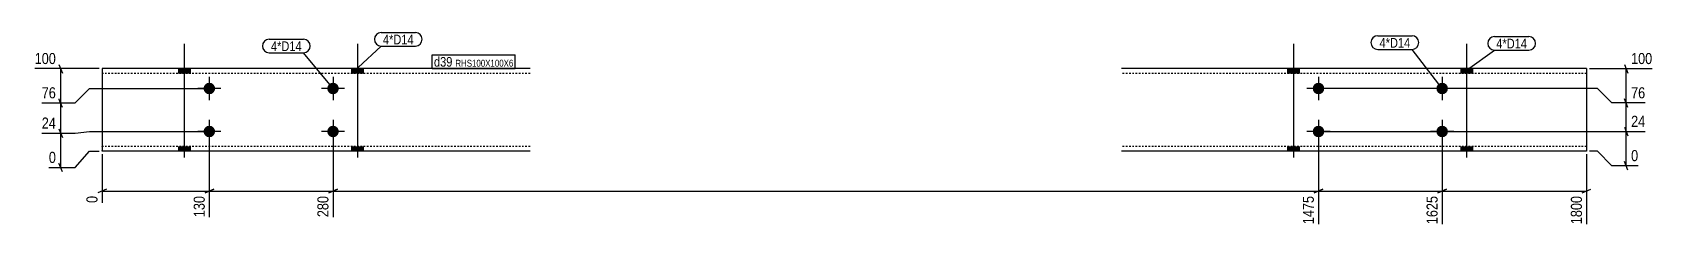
# Model space of a CAD drawing. Header units: millimetres. Extents: x 8 to 10242, y 8 to 242.
# Drawn here: x 8 to 1975, y 8 to 242 of the extents above.
import ezdxf

# ---------------------------------------------------------------- set-up
doc = ezdxf.new("R2010")
doc.units = ezdxf.units.MM
doc.linetypes.add('DXK_LINE_DOT2', pattern=[3.9198, 1.9599, -1.9599])
for name, color, linetype in [('MÅLSÆTNING', 7, 'Continuous'), ('STÅL', 7, 'Continuous'), ('TEKST', 7, 'Continuous')]:
    doc.layers.add(name, color=color, linetype=linetype)
doc.styles.add('Arial Narrow', font='ARIALN.TTF', dxfattribs={"height": 0.2})

msp = doc.modelspace()

# ---------------------------------------------------------------- hatches: boundary and pattern name
at = {"layer": 'STÅL', "linetype": 'Continuous'}
for points in [[(185.2, 192.6), (199.2, 192.6), (199.2, 198.6), (185.2, 198.6)], [(185.2, 192.6), (199.2, 192.6), (199.2, 198.6), (185.2, 198.6)], [(395.2, 192.6), (409.2, 192.6), (409.2, 198.6), (395.2, 198.6)], [(395.2, 192.6), (409.2, 192.6), (409.2, 198.6), (395.2, 198.6)], [(1530.2, 192.6), (1544.2, 192.6), (1544.2, 198.6), (1530.2, 198.6)], [(1530.2, 192.6), (1544.2, 192.6), (1544.2, 198.6), (1530.2, 198.6)], [(1740.2, 192.6), (1754.2, 192.6), (1754.2, 198.6), (1740.2, 198.6)], [(1740.2, 192.6), (1754.2, 192.6), (1754.2, 198.6), (1740.2, 198.6)], [(222.2, 167.6, -1), (222.2, 181.6, -1)], [(372.2, 167.6, -1), (372.2, 181.6, -1)], [(1567.2, 167.6, -1), (1567.2, 181.6, -1)], [(1717.2, 167.6, -1), (1717.2, 181.6, -1)], [(222.2, 115.6, -1), (222.2, 129.6, -1)], [(372.2, 115.6, -1), (372.2, 129.6, -1)], [(1567.2, 115.6, -1), (1567.2, 129.6, -1)], [(1717.2, 115.6, -1), (1717.2, 129.6, -1)], [(185.2, 98.6), (199.2, 98.6), (199.2, 104.6), (185.2, 104.6)], [(185.2, 98.6), (199.2, 98.6), (199.2, 104.6), (185.2, 104.6)], [(395.2, 98.6), (409.2, 98.6), (409.2, 104.6), (395.2, 104.6)], [(395.2, 98.6), (409.2, 98.6), (409.2, 104.6), (395.2, 104.6)], [(1530.2, 98.6), (1544.2, 98.6), (1544.2, 104.6), (1530.2, 104.6)], [(1530.2, 98.6), (1544.2, 98.6), (1544.2, 104.6), (1530.2, 104.6)], [(1740.2, 98.6), (1754.2, 98.6), (1754.2, 104.6), (1740.2, 104.6)], [(1740.2, 98.6), (1754.2, 98.6), (1754.2, 104.6), (1740.2, 104.6)]]:
    msp.add_hatch(color=3, dxfattribs=at).paths.add_polyline_path(points)

# ---------------------------------------------------------------- linework, layer by layer
at = {"layer": 'MÅLSÆTNING', "color": 7, "linetype": 'Continuous'}
for p, q in [((88.7, 198.6), (10.5, 198.6)), ((39.9, 203.8), (44.1, 193.3)), ((42, 157.1), (42, 198.6)), ((1895.7, 198.6), (1971.9, 198.6)), ((1938.3, 203.8), (1942.5, 193.3)), ((1940.4, 157.1), (1940.4, 198.6)), ((44.1, 151.8), (39.9, 162.3)), ((44.1, 151.8), (39.9, 162.3)), ((59.5, 157.1), (77, 174.6)), ((59.5, 157.1), (77, 174.6)), ((77, 174.6), (218.7, 174.6)), ((77, 174.6), (218.7, 174.6)), ((1905.4, 174.6), (1570.7, 174.6)), ((1905.4, 174.6), (1570.7, 174.6)), ((1922.9, 157.1), (1905.4, 174.6)), ((1922.9, 157.1), (1905.4, 174.6)), ((1942.5, 151.8), (1938.3, 162.3)), ((1942.5, 151.8), (1938.3, 162.3)), ((19, 157.1), (59.5, 157.1)), ((19, 157.1), (59.5, 157.1)), ((42, 120.5), (42, 157.1)), ((1963.4, 157.1), (1922.9, 157.1)), ((1963.4, 157.1), (1922.9, 157.1)), ((1940.4, 122.6), (1940.4, 157.1)), ((19, 120.5), (59.5, 120.5)), ((19, 120.5), (59.5, 120.5)), ((39.9, 125.7), (44.1, 115.2)), ((39.9, 125.7), (44.1, 115.2)), ((42, 79), (42, 120.5)), ((59.5, 120.5), (77, 122.6)), ((59.5, 120.5), (77, 122.6)), ((77, 122.6), (218.7, 122.6)), ((77, 122.6), (218.7, 122.6)), ((222.2, 119.1), (222.2, 19)), ((222.2, 119.1), (222.2, 19)), ((372.2, 119.1), (372.2, 19)), ((372.2, 119.1), (372.2, 19)), ((1567.2, 119.1), (1567.2, 10.5)), ((1570.7, 122.6), (1963.4, 122.6)), ((1570.7, 122.6), (1963.4, 122.6)), ((1717.2, 119.1), (1717.2, 10.5)), ((1717.2, 119.1), (1717.2, 10.5)), ((1938.3, 127.8), (1942.5, 117.3)), ((1938.3, 127.8), (1942.5, 117.3)), ((1940.4, 81.1), (1940.4, 122.6)), ((59.5, 79), (77, 98.6)), ((77, 98.6), (88.7, 98.6)), ((1905.4, 98.6), (1895.7, 98.6)), ((1922.9, 81.1), (1905.4, 98.6)), ((27.6, 79), (59.5, 79)), ((44.1, 73.7), (39.9, 84.2)), ((92.2, 95.1), (92.2, 36.1)), ((1892.2, 95.1), (1892.2, 10.5)), ((1954.9, 81.1), (1922.9, 81.1)), ((1942.5, 75.8), (1938.3, 86.3)), ((97.5, 52.7), (87, 48.5)), ((92.2, 50.6), (222.2, 50.6)), ((227.5, 52.7), (217, 48.5)), ((217, 48.5), (227.5, 52.7)), ((222.2, 50.6), (372.2, 50.6)), ((377.5, 52.7), (367, 48.5)), ((367, 48.5), (377.5, 52.7)), ((372.2, 50.6), (1567.2, 50.6)), ((1562, 48.5), (1572.5, 52.7)), ((1722.5, 52.7), (1712, 48.5)), ((1712, 48.5), (1722.5, 52.7)), ((1717.2, 50.6), (1892.2, 50.6)), ((1887, 48.5), (1897.5, 52.7))]:
    msp.add_line(p, q, dxfattribs=at)
at = {"layer": 'STÅL', "color": 3, "linetype": 'Continuous'}
for p, q in [((192.2, 91.1), (192.2, 228.6)), ((192.2, 91.1), (192.2, 228.6)), ((402.2, 91.1), (402.2, 228.6)), ((402.2, 91.1), (402.2, 228.6)), ((1537.2, 91.1), (1537.2, 228.6)), ((1537.2, 91.1), (1537.2, 228.6)), ((1747.2, 91.1), (1747.2, 228.6)), ((1747.2, 91.1), (1747.2, 228.6)), ((185.2, 192.6), (185.2, 198.6)), ((185.2, 192.6), (185.2, 198.6)), ((199.2, 192.6), (199.2, 198.6)), ((199.2, 192.6), (199.2, 198.6)), ((395.2, 192.6), (395.2, 198.6)), ((395.2, 192.6), (395.2, 198.6)), ((409.2, 192.6), (409.2, 198.6)), ((409.2, 192.6), (409.2, 198.6)), ((1530.2, 192.6), (1530.2, 198.6)), ((1530.2, 192.6), (1530.2, 198.6)), ((1544.2, 192.6), (1544.2, 198.6)), ((1544.2, 192.6), (1544.2, 198.6)), ((1740.2, 192.6), (1740.2, 198.6)), ((1740.2, 192.6), (1740.2, 198.6)), ((1754.2, 192.6), (1754.2, 198.6)), ((1754.2, 192.6), (1754.2, 198.6)), ((222.2, 188.6), (222.2, 160.6)), ((372.2, 188.6), (372.2, 160.6)), ((1567.2, 188.6), (1567.2, 160.6)), ((1717.2, 188.6), (1717.2, 160.6)), ((236.2, 174.6), (208.2, 174.6)), ((386.2, 174.6), (358.2, 174.6)), ((1581.2, 174.6), (1553.2, 174.6)), ((1731.2, 174.6), (1703.2, 174.6)), ((236.2, 122.6), (208.2, 122.6)), ((222.2, 136.6), (222.2, 108.6)), ((386.2, 122.6), (358.2, 122.6)), ((372.2, 136.6), (372.2, 108.6)), ((1581.2, 122.6), (1553.2, 122.6)), ((1567.2, 136.6), (1567.2, 108.6)), ((1731.2, 122.6), (1703.2, 122.6)), ((1717.2, 136.6), (1717.2, 108.6)), ((185.2, 98.6), (185.2, 104.6)), ((185.2, 98.6), (185.2, 104.6)), ((199.2, 98.6), (199.2, 104.6)), ((199.2, 98.6), (199.2, 104.6)), ((395.2, 98.6), (395.2, 104.6)), ((395.2, 98.6), (395.2, 104.6)), ((409.2, 98.6), (409.2, 104.6)), ((409.2, 98.6), (409.2, 104.6)), ((1530.2, 98.6), (1530.2, 104.6)), ((1530.2, 98.6), (1530.2, 104.6)), ((1544.2, 98.6), (1544.2, 104.6)), ((1544.2, 98.6), (1544.2, 104.6)), ((1740.2, 98.6), (1740.2, 104.6)), ((1740.2, 98.6), (1740.2, 104.6)), ((1754.2, 98.6), (1754.2, 104.6)), ((1754.2, 98.6), (1754.2, 104.6))]:
    msp.add_line(p, q, dxfattribs=at)
at = {"layer": 'STÅL', "color": 2, "linetype": 'Continuous'}
for p, q in [((611.2, 198.6), (92.2, 198.6)), ((92.2, 198.6), (92.2, 99.5)), ((1892.2, 198.6), (1328.2, 198.6)), ((1892.2, 198.6), (1892.2, 98.6)), ((92.2, 98.6), (92.2, 99.5)), ((611.2, 98.6), (92.2, 98.6)), ((1892.2, 98.6), (1328.2, 98.6))]:
    msp.add_line(p, q, dxfattribs=at)
at = {"layer": 'STÅL', "color": 7, "linetype": 'DXK_LINE_DOT2'}
for p, q in [((611.2, 192.6), (92.2, 192.6)), ((1892.2, 192.6), (1328.2, 192.6)), ((92.2, 104.6), (92.2, 105)), ((611.2, 104.6), (92.2, 104.6)), ((1892.2, 104.6), (1328.2, 104.6)), ((1892.2, 104.6), (1892.2, 105))]:
    msp.add_line(p, q, dxfattribs=at)

# ---------------------------------------------------------------- wipeouts: each hides what was drawn before it
at = {"color": 0}
for points in [[(470, 228), (470, 240.2), (432.7, 240.2), (432.7, 228)], [(1678.5, 224), (1678.5, 236.3), (1641.2, 236.3), (1641.2, 224)], [(334.2, 219.9), (334.2, 232.2), (296.9, 232.2), (296.9, 219.9)], [(1820.1, 223.1), (1820.1, 235.3), (1782.8, 235.3), (1782.8, 223.1)]]:
    msp.add_wipeout(points, dxfattribs=at).dxf.layer = 'TEKST'

# ---------------------------------------------------------------- next in the draw order: wipeouts: each hides what was drawn before it
at = {"color": 0, "linetype": 'Continuous'}
for points in [[(38.9, 201.4), (38.9, 221), (7.7, 221), (7.7, 201.4)], [(1974.7, 201.4), (1974.7, 221), (1943.5, 221), (1943.5, 201.4)], [(38.9, 159.9), (38.9, 179.5), (16.2, 179.5), (16.2, 159.9)], [(1966.2, 159.9), (1966.2, 179.5), (1943.5, 179.5), (1943.5, 159.9)], [(38.9, 123.3), (38.9, 142.9), (16.2, 142.9), (16.2, 123.3)], [(1966.2, 125.4), (1966.2, 145), (1943.5, 145), (1943.5, 125.4)], [(38.9, 81.8), (38.9, 101.4), (24.8, 101.4), (24.8, 81.8)], [(1957.7, 83.9), (1957.7, 103.5), (1943.5, 103.5), (1943.5, 83.9)], [(89.4, 47.4), (69.8, 47.4), (69.8, 33.3), (89.4, 33.3)], [(219.4, 47.4), (199.8, 47.4), (199.8, 16.2), (219.4, 16.2)], [(369.4, 47.4), (349.8, 47.4), (349.8, 16.2), (369.4, 16.2)], [(1564.4, 47.4), (1544.8, 47.4), (1544.8, 7.7), (1564.4, 7.7)], [(1889.4, 47.4), (1869.8, 47.4), (1869.8, 7.7), (1889.4, 7.7)]]:
    msp.add_wipeout(points, dxfattribs=at).dxf.layer = 'MÅLSÆTNING'
at = {"color": 0}
for points in [[(470, 228), (470, 240.2), (432.7, 240.2), (432.7, 228)], [(1678.5, 224), (1678.5, 236.3), (1641.2, 236.3), (1641.2, 224)], [(334.2, 219.9), (334.2, 232.2), (296.9, 232.2), (296.9, 219.9)], [(1820.1, 223.1), (1820.1, 235.3), (1782.8, 235.3), (1782.8, 223.1)], [(517, 201), (517, 213.3), (494.6, 213.3), (494.6, 201)]]:
    msp.add_wipeout(points, dxfattribs=at).dxf.layer = 'TEKST'

# ---------------------------------------------------------------- next in the draw order: linework, layer by layer
at = {"layer": 'MÅLSÆTNING', "color": 7, "linetype": 'Continuous'}
for p, q in [((1567.2, 119.1), (1567.2, 10.5)), ((1572.5, 52.7), (1562, 48.5)), ((1567.2, 50.6), (1717.2, 50.6))]:
    msp.add_line(p, q, dxfattribs=at)
at = {"layer": 'TEKST', "color": 7, "linetype": 'Continuous'}
for p, q in [((430.6, 242.3), (472.1, 242.3)), ((1639.1, 238.4), (1680.6, 238.4)), ((1780.7, 237.4), (1822.2, 237.4)), ((294.8, 234.3), (336.3, 234.3)), ((294.8, 217.8), (336.3, 217.8)), ((372.2, 174.6), (336.3, 217.8)), ((402.6, 200.2), (430.6, 225.9)), ((430.6, 225.9), (472.1, 225.9)), ((1639.1, 221.9), (1680.6, 221.9)), ((1717.2, 174.6), (1680.6, 221.9)), ((1747.9, 197.7), (1780.7, 221)), ((1780.7, 221), (1822.2, 221))]:
    msp.add_line(p, q, dxfattribs=at)
for centre, radius, start, end in [((430.6, 234.1), 8.22, 90, 270), ((472.1, 234.1), 8.23, 270, 90), ((1639.1, 230.2), 8.23, 90, 270), ((1680.6, 230.2), 8.23, 270, 90), ((1780.7, 229.2), 8.23, 90, 270), ((1822.2, 229.2), 8.23, 270, 90), ((294.8, 226), 8.23, 90, 270), ((336.3, 226), 8.23, 270, 90)]:
    msp.add_arc(centre, radius, start, end, dxfattribs=at)

# ---------------------------------------------------------------- next in the draw order: texts
at = {"layer": 'MÅLSÆTNING', "color": 3, "linetype": 'Continuous', "style": 'Arial Narrow'}
for s, height, p in [('100', 13.36, (10.5, 204.2)), ('100', 13.36, (1946.3, 204.2)), ('76', 13.36, (19, 162.7)), ('76', 13.36, (1946.3, 162.7)), ('24', 13.36, (19, 126.1)), ('24', 13.36, (1946.3, 128.2)), ('0', 13.4, (1946.3, 86.7)), ('0', 13.4, (27.6, 84.6))]:
    msp.add_text(s, height=height, dxfattribs=at).set_placement(p)
for s, height, p in [('0', 13.4, (86.6, 36.1)), ('130', 13.36, (216.6, 19)), ('280', 13.36, (366.6, 19)), ('1475', 13.36, (1561.6, 10.5)), ('1800', 13.36, (1886.6, 10.5))]:
    msp.add_text(s, height=height, rotation=90.0002, dxfattribs=at).set_placement(p)
at = {"layer": 'TEKST', "color": 3, "style": 'Arial Narrow'}
for p in [(432.7, 228), (296.9, 219.9), (1641.2, 224), (1782.8, 223.1)]:
    msp.add_text('4*D14', height=11.69, dxfattribs=at).set_placement(p)

# ---------------------------------------------------------------- next in the draw order: wipeouts: each hides what was drawn before it
at = {"color": 0}
msp.add_wipeout([(517, 201), (517, 213.3), (494.6, 213.3), (494.6, 201)], dxfattribs=at).dxf.layer = 'TEKST'

# ---------------------------------------------------------------- next in the draw order: linework, layer by layer
at = {"layer": 'TEKST', "color": 7, "linetype": 'Continuous'}
msp.add_line((492.5, 198.9), (492.5, 215.4), dxfattribs=at)

# ---------------------------------------------------------------- next in the draw order: wipeouts: each hides what was drawn before it
at = {"color": 0, "linetype": 'Continuous'}
msp.add_wipeout([(1714.4, 47.4), (1694.8, 47.4), (1694.8, 7.7), (1714.4, 7.7)], dxfattribs=at).dxf.layer = 'MÅLSÆTNING'
at = {"color": 0}
msp.add_wipeout([(591, 201), (591, 209.8), (520.6, 209.8), (520.6, 201)], dxfattribs=at).dxf.layer = 'TEKST'

# ---------------------------------------------------------------- next in the draw order: texts
at = {"layer": 'MÅLSÆTNING', "color": 3, "linetype": 'Continuous', "style": 'Arial Narrow'}
msp.add_text('1625', height=13.36, rotation=90.0002, dxfattribs=at).set_placement((1711.6, 10.5))

# ---------------------------------------------------------------- next in the draw order: wipeouts: each hides what was drawn before it
at = {"color": 0}
msp.add_wipeout([(591, 201), (591, 209.8), (520.6, 209.8), (520.6, 201)], dxfattribs=at).dxf.layer = 'TEKST'

# ---------------------------------------------------------------- next in the draw order: linework, layer by layer
at = {"layer": 'TEKST', "color": 7, "linetype": 'Continuous'}
for p, q in [((492.5, 215.4), (593.1, 215.4)), ((492.5, 198.9), (593.1, 198.9)), ((593.1, 198.9), (593.1, 215.4))]:
    msp.add_line(p, q, dxfattribs=at)

# ---------------------------------------------------------------- next in the draw order: texts
at = {"layer": 'TEKST', "color": 3, "style": 'Arial Narrow'}
for s, height, p in [('d39', 11.69, (494.6, 201)), ('RHS100X100X6', 8.351, (520.6, 201))]:
    msp.add_text(s, height=height, dxfattribs=at).set_placement(p)

doc.saveas('drawing.dxf')
